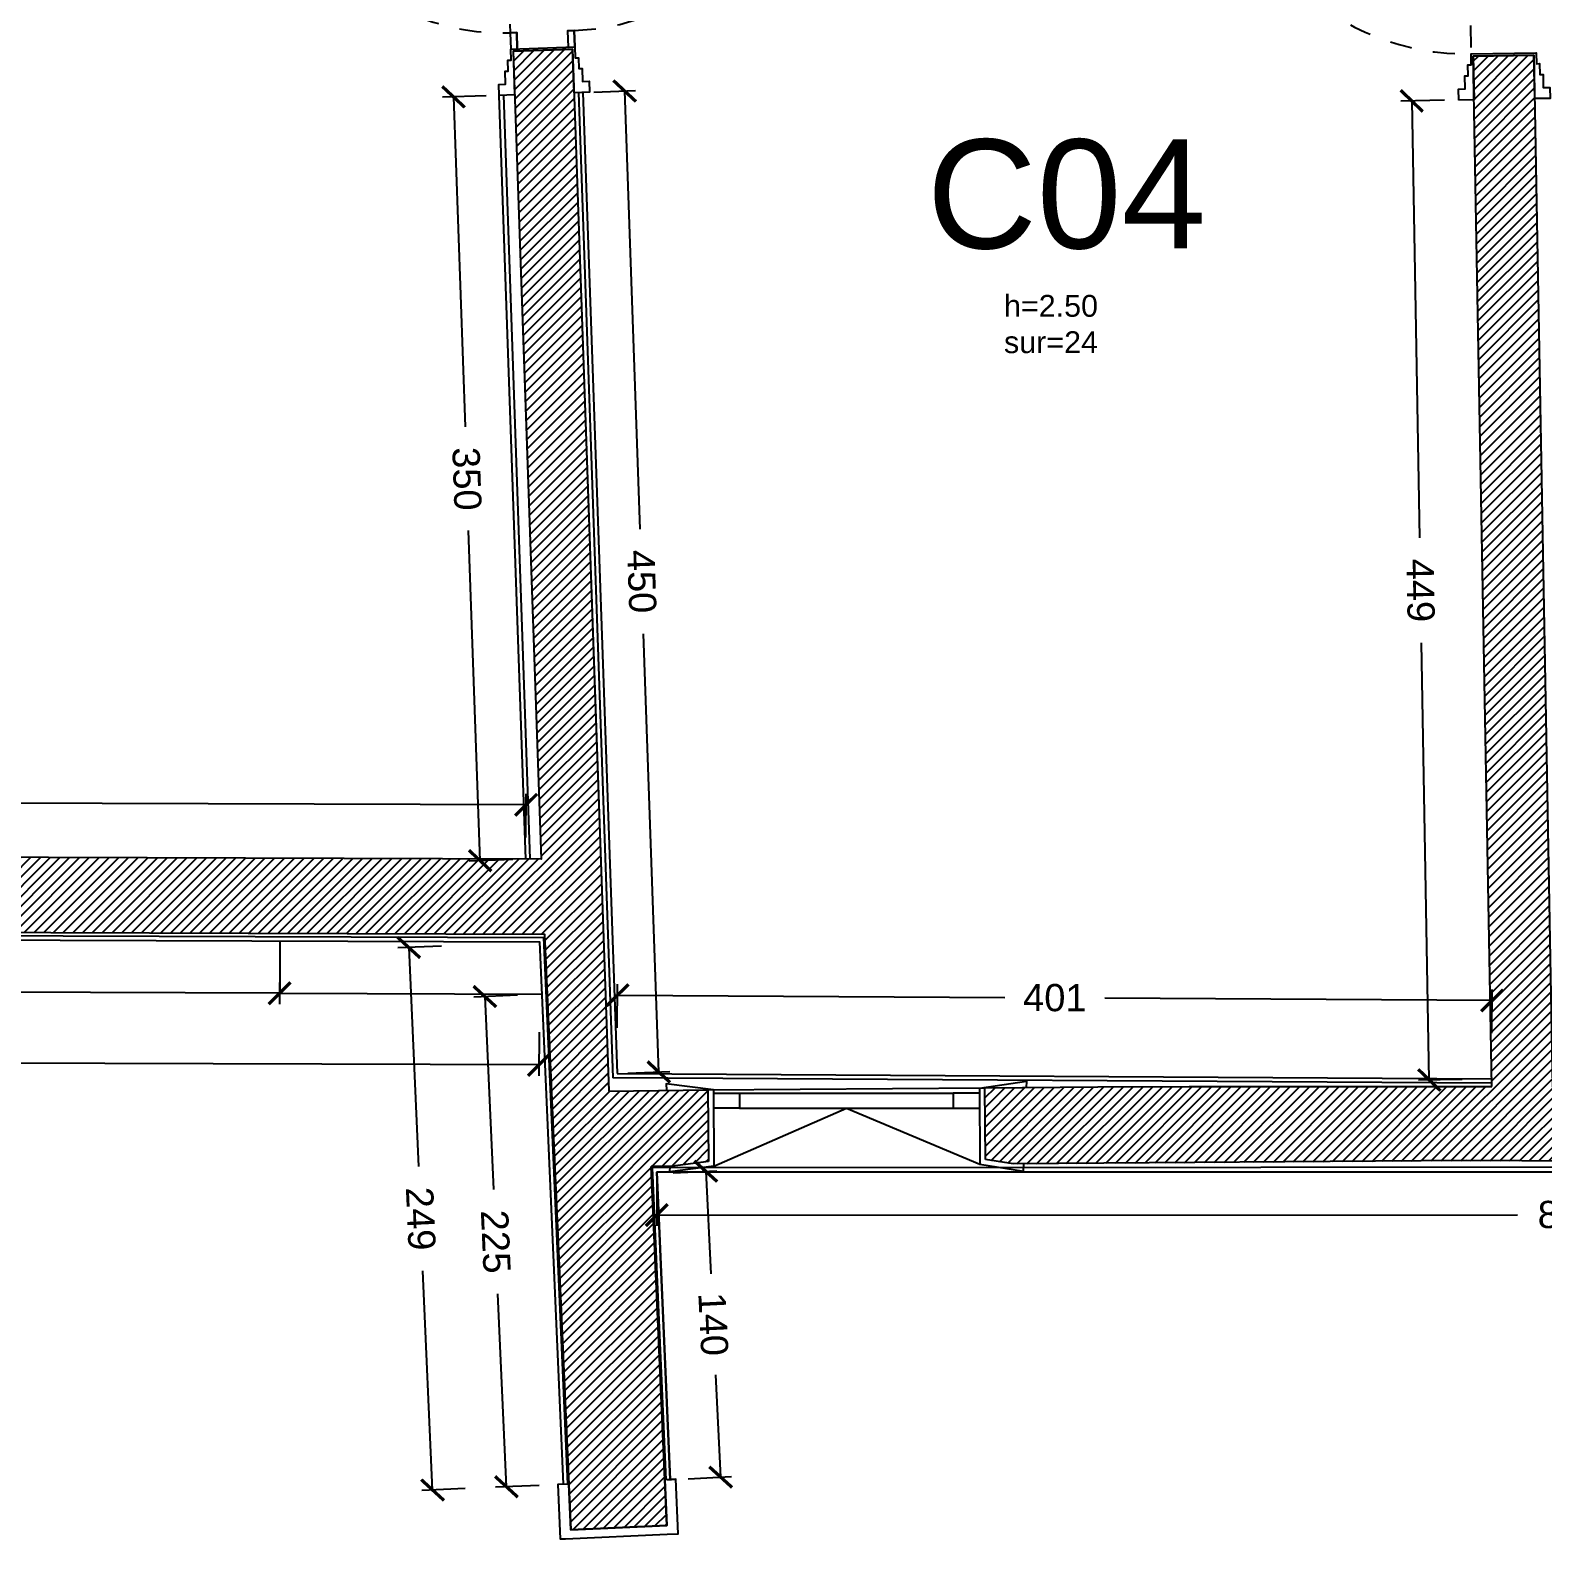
# Model space of a CAD drawing. Header units: millimetres. Extents: x -69 to 235, y 2 to 992.
# Drawn here: x 95.93 to 102.87, y 498.59 to 505.59 of the extents above; entities that cross this region are included whole.
import ezdxf

# ---------------------------------------------------------------- set-up
doc = ezdxf.new("R2010")
doc.units = ezdxf.units.MM
doc.header["$LTSCALE"] = 0.01
doc.linetypes.add('HIDDEN2', pattern=[4.7625, 3.175, -1.5875])
for name, color, linetype in [('ob_A_CONTROPARETI', 10, 'Continuous'), ('ob_A_linea_proiezione', 251, 'HIDDEN2'), ('ob_A_muro', 1, 'Continuous'), ('ob_A_muro_r', 252, 'Continuous'), ('ob_A_simboli', 252, 'Continuous'), ('ob_Q 1_50', 250, 'Continuous'), ('ob_serramento_s', 3, 'Continuous'), ('ob_TXT 1_50', 250, 'Continuous')]:
    doc.layers.add(name, color=color, linetype=linetype)
doc.styles.add('m 1_50', font='arial.ttf', dxfattribs={"height": 0.125})
doc.styles.get("Standard").update_dxf_attribs({"font": 'arial.ttf'})
doc.styles.add('Testo L', font='arial.ttf', dxfattribs={"height": 2.5})
doc.dimstyles.new('m 1_50 cm', dxfattribs={"dimtxt": 0.1, "dimasz": 0.1, "dimexe": 0.05, "dimexo": 0.05, "dimgap": 0.1, "dimtad": 0, "dimdec": 1, "dimlfac": 100, "dimrnd": 1, "dimdsep": 46, "dimtxsty": 'm 1_50', "dimblk": 'ARCHTICK', "dimcen": 0.2, "dimadec": 0, "dimazin": 0, "dimtfac": 1, "dimtdec": 1, "dimtofl": 0, "dimtmove": 0, "dimatfit": 3, "dimldrblk": 'DOT', "dimfxl": 0.15, "dimfxlon": 1, "dimtolj": 1, "dimtzin": 0, "dimarcsym": 0})

# ---------------------------------------------------------------- blocks, each defined once
blk = doc.blocks.new('_ARCHTICK')
at = {"color": 0, "linetype": 'ByBlock', "const_width": 0.15}
blk.add_lwpolyline([(-0.5, -0.5), (0.5, 0.5)], dxfattribs=at)
blk = doc.blocks.new('*D205')
at = {"layer": 'Defpoints', "color": 0, "transparency": 16777216}
for p in [(98.0174, 501.1596), (98.2778, 501.1711), (98.3767, 498.9235)]:
    blk.add_point(p, dxfattribs=at)
at = {"layer": 'ob_Q 1_50', "color": 0, "lineweight": -2, "transparency": 16777216}
for p, q in [((98.1672, 501.1662), (97.9674, 501.1574)), ((98.0174, 501.1596), (98.0563, 500.2752)), ((98.1162, 498.9121), (98.0773, 499.7964)), ((98.2661, 498.9186), (98.0663, 498.9099))]:
    blk.add_line(p, q, dxfattribs=at)
at = {"layer": 'ob_Q 1_50', "color": 0, "lineweight": -2, "transparency": 16777216, "xscale": 0.1, "yscale": 0.1, "zscale": 0.1}
for p, rotation in [((98.0174, 501.1596), 92.51902871080763), ((98.1162, 498.9121), 272.5190287108076)]:
    blk.add_blockref('_ARCHTICK', p, dxfattribs=dict(at, rotation=rotation))
at = {"layer": 'ob_Q 1_50', "color": 0, "transparency": 16777216, "insert": (98.0668, 500.0358), "char_height": 0.125, "attachment_point": 5, "rotation": 272.51903, "style": 'm 1_50'}
blk.add_mtext('\\A1;225', dxfattribs=at)
blk = doc.blocks.new('_Dot')
at = {"color": 0, "linetype": 'ByBlock', "lineweight": -2}
blk.add_line((-0.5, 0), (-1, 0), dxfattribs=at)
at = {"color": 0, "linetype": 'ByBlock', "const_width": 0.5}
blk.add_lwpolyline([(-0.25, 0, 1), (0.25, 0, 1)], format="xyb", close=True, dxfattribs=at)
blk = doc.blocks.new('*D206')
at = {"layer": 'Defpoints', "color": 0, "transparency": 16777216}
for p in [(98.2673, 501.4111), (97.6683, 501.3847), (98.3767, 498.9235)]:
    blk.add_point(p, dxfattribs=at)
at = {"layer": 'ob_Q 1_50', "color": 0, "lineweight": -2, "transparency": 16777216}
for p, q in [((97.8181, 501.3913), (97.6183, 501.3825)), ((97.6683, 501.3847), (97.7125, 500.38)), ((97.7777, 498.8972), (97.7335, 499.9019)), ((97.9275, 498.9038), (97.7277, 498.895))]:
    blk.add_line(p, q, dxfattribs=at)
at = {"layer": 'ob_Q 1_50', "color": 0, "lineweight": -2, "transparency": 16777216, "xscale": 0.1, "yscale": 0.1, "zscale": 0.1}
for p, rotation in [((97.6683, 501.3847), 92.51902871080753), ((97.7777, 498.8972), 272.5190287108076)]:
    blk.add_blockref('_ARCHTICK', p, dxfattribs=dict(at, rotation=rotation))
at = {"layer": 'ob_Q 1_50', "color": 0, "transparency": 16777216, "insert": (97.723, 500.141), "char_height": 0.125, "attachment_point": 5, "rotation": 272.51903, "style": 'm 1_50'}
blk.add_mtext('\\A1;249', dxfattribs=at)
blk = doc.blocks.new('*D207')
at = {"layer": 'Defpoints', "color": 0, "transparency": 16777216}
for p in [(90.7943, 501.4358), (98.2673, 501.4111), (98.2654, 500.8461)]:
    blk.add_point(p, dxfattribs=at)
at = {"layer": 'ob_Q 1_50', "color": 0, "lineweight": -2, "transparency": 16777216}
for p, q in [((90.7929, 501.0208), (90.7923, 500.8208)), ((98.2659, 500.9961), (98.2653, 500.7961)), ((90.7924, 500.8708), (94.2914, 500.8592)), ((98.2654, 500.8461), (94.7665, 500.8577))]:
    blk.add_line(p, q, dxfattribs=at)
at = {"layer": 'ob_Q 1_50', "color": 0, "lineweight": -2, "transparency": 16777216, "xscale": 0.1, "yscale": 0.1, "zscale": 0.1}
for p, rotation in [((90.7924, 500.8708), 179.8107041629833), ((98.2654, 500.8461), 359.8107041629834)]:
    blk.add_blockref('_ARCHTICK', p, dxfattribs=dict(at, rotation=rotation))
at = {"layer": 'ob_Q 1_50', "color": 0, "transparency": 16777216, "insert": (94.5289, 500.8585), "char_height": 0.125, "attachment_point": 5, "rotation": 359.8107, "style": 'm 1_50'}
blk.add_mtext('\\A1;747', dxfattribs=at)
blk = doc.blocks.new('*D208')
at = {"layer": 'Defpoints', "color": 0, "transparency": 16777216}
for p in [(90.7943, 501.4358), (97.0773, 501.415), (97.0765, 501.175)]:
    blk.add_point(p, dxfattribs=at)
at = {"layer": 'ob_Q 1_50', "color": 0, "lineweight": -2, "transparency": 16777216}
for p, q in [((90.794, 501.3458), (90.7934, 501.1458)), ((97.077, 501.325), (97.0763, 501.125)), ((90.7935, 501.1958), (93.6965, 501.1862)), ((97.0765, 501.175), (94.1736, 501.1846))]:
    blk.add_line(p, q, dxfattribs=at)
at = {"layer": 'ob_Q 1_50', "color": 0, "lineweight": -2, "transparency": 16777216, "xscale": 0.1, "yscale": 0.1, "zscale": 0.1}
for p, rotation in [((90.7935, 501.1958), 179.8107041629862), ((97.0765, 501.175), 359.8107041629863)]:
    blk.add_blockref('_ARCHTICK', p, dxfattribs=dict(at, rotation=rotation))
at = {"layer": 'ob_Q 1_50', "color": 0, "transparency": 16777216, "insert": (93.935, 501.1854), "char_height": 0.125, "attachment_point": 5, "rotation": 359.8107, "style": 'm 1_50'}
blk.add_mtext('\\A1;628', dxfattribs=at)
blk = doc.blocks.new('*D214')
at = {"layer": 'Defpoints', "color": 0, "transparency": 16777216}
for p in [(98.2063, 502.0385), (92.1756, 501.8098), (98.2055, 501.7898)]:
    blk.add_point(p, dxfattribs=at)
at = {"layer": 'ob_Q 1_50', "color": 0, "lineweight": -2, "transparency": 16777216}
for p, q in [((92.1759, 501.9084), (92.1765, 502.1084)), ((92.1764, 502.0584), (94.9529, 502.0493)), ((98.2063, 502.0385), (95.4298, 502.0477)), ((98.2059, 501.8885), (98.2065, 502.0885))]:
    blk.add_line(p, q, dxfattribs=at)
at = {"layer": 'ob_Q 1_50', "color": 0, "lineweight": -2, "transparency": 16777216, "xscale": 0.1, "yscale": 0.1, "zscale": 0.1}
for p, rotation in [((92.1764, 502.0584), 179.8107041629784), ((98.2063, 502.0385), 359.8107041629784)]:
    blk.add_blockref('_ARCHTICK', p, dxfattribs=dict(at, rotation=rotation))
at = {"layer": 'ob_Q 1_50', "color": 0, "transparency": 16777216, "insert": (95.1914, 502.0485), "char_height": 0.125, "attachment_point": 5, "rotation": 359.8107, "style": 'm 1_50'}
blk.add_mtext('\\A1;603', dxfattribs=at)
blk = doc.blocks.new('*D217')
at = {"layer": 'Defpoints', "color": 0, "transparency": 16777216}
for p in [(97.8737, 505.2843), (98.0836, 505.2916), (98.2055, 501.7898)]:
    blk.add_point(p, dxfattribs=at)
at = {"layer": 'ob_Q 1_50', "color": 0, "lineweight": -2, "transparency": 16777216}
for p, q in [((98.0236, 505.2895), (97.8238, 505.2825)), ((97.8737, 505.2843), (97.9264, 503.7711)), ((97.9957, 501.7825), (97.943, 503.2957)), ((98.1456, 501.7877), (97.9457, 501.7808))]:
    blk.add_line(p, q, dxfattribs=at)
at = {"layer": 'ob_Q 1_50', "color": 0, "lineweight": -2, "transparency": 16777216, "xscale": 0.1, "yscale": 0.1, "zscale": 0.1}
for p, rotation in [((97.8737, 505.2843), 91.99425233293934), ((97.9957, 501.7825), 271.9942523329393)]:
    blk.add_blockref('_ARCHTICK', p, dxfattribs=dict(at, rotation=rotation))
at = {"layer": 'ob_Q 1_50', "color": 0, "transparency": 16777216, "insert": (97.9347, 503.5334), "char_height": 0.125, "attachment_point": 5, "rotation": 271.99425, "style": 'm 1_50'}
blk.add_mtext('\\A1;350', dxfattribs=at)
blk = doc.blocks.new('*D219')
at = {"layer": 'Defpoints', "color": 0, "transparency": 16777216}
for p in [(102.6356, 501.1415), (98.6234, 500.807), (102.6333, 500.7822)]:
    blk.add_point(p, dxfattribs=at)
at = {"layer": 'ob_Q 1_50', "color": 0, "lineweight": -2, "transparency": 16777216}
for p, q in [((98.6247, 501.0162), (98.6259, 501.2162)), ((102.6346, 500.9915), (102.6359, 501.1915)), ((98.6256, 501.1662), (100.4021, 501.1553)), ((102.6356, 501.1415), (100.8591, 501.1524))]:
    blk.add_line(p, q, dxfattribs=at)
at = {"layer": 'ob_Q 1_50', "color": 0, "lineweight": -2, "transparency": 16777216, "xscale": 0.1, "yscale": 0.1, "zscale": 0.1}
for p, rotation in [((98.6256, 501.1662), 179.6459077462274), ((102.6356, 501.1415), 359.6459077462274)]:
    blk.add_blockref('_ARCHTICK', p, dxfattribs=dict(at, rotation=rotation))
at = {"layer": 'ob_Q 1_50', "color": 0, "transparency": 16777216, "insert": (100.6306, 501.1539), "char_height": 0.125, "attachment_point": 5, "rotation": 359.64591, "style": 'm 1_50'}
blk.add_mtext('\\A1;401', dxfattribs=at)
blk = doc.blocks.new('*D220')
at = {"layer": 'Defpoints', "color": 0, "transparency": 16777216}
for p in [(98.4668, 505.3049), (98.6582, 505.3116), (98.6234, 500.807)]:
    blk.add_point(p, dxfattribs=at)
at = {"layer": 'ob_Q 1_50', "color": 0, "lineweight": -2, "transparency": 16777216}
for p, q in [((98.5168, 505.3067), (98.7081, 505.3133)), ((98.6582, 505.3116), (98.7281, 503.3029)), ((98.8148, 500.8137), (98.7448, 502.8224)), ((98.6734, 500.8088), (98.8648, 500.8154))]:
    blk.add_line(p, q, dxfattribs=at)
at = {"layer": 'ob_Q 1_50', "color": 0, "lineweight": -2, "transparency": 16777216, "xscale": 0.1, "yscale": 0.1, "zscale": 0.1}
for p, rotation in [((98.6582, 505.3116), 91.99425233293739), ((98.8148, 500.8137), 271.9942523329374)]:
    blk.add_blockref('_ARCHTICK', p, dxfattribs=dict(at, rotation=rotation))
at = {"layer": 'ob_Q 1_50', "color": 0, "transparency": 16777216, "insert": (98.7365, 503.0626), "char_height": 0.125, "attachment_point": 5, "rotation": 271.99425, "style": 'm 1_50'}
blk.add_mtext('\\A1;450', dxfattribs=at)
blk = doc.blocks.new('*D221')
at = {"layer": 'Defpoints', "color": 0, "transparency": 16777216}
for p in [(102.5525, 505.2715), (102.3475, 500.7771), (102.6333, 500.7822)]:
    blk.add_point(p, dxfattribs=at)
at = {"layer": 'ob_Q 1_50', "color": 0, "lineweight": -2, "transparency": 16777216}
for p, q in [((102.4166, 505.269), (102.2167, 505.2654)), ((102.2667, 505.2663), (102.3027, 503.2624)), ((102.3475, 500.7771), (102.3114, 502.781)), ((102.4975, 500.7798), (102.2975, 500.7762))]:
    blk.add_line(p, q, dxfattribs=at)
at = {"layer": 'ob_Q 1_50', "color": 0, "lineweight": -2, "transparency": 16777216, "xscale": 0.1, "yscale": 0.1, "zscale": 0.1}
for p, rotation in [((102.2667, 505.2663), 91.03194040406763), ((102.3475, 500.7771), 271.0319404040676)]:
    blk.add_blockref('_ARCHTICK', p, dxfattribs=dict(at, rotation=rotation))
at = {"layer": 'ob_Q 1_50', "color": 0, "transparency": 16777216, "insert": (102.3071, 503.0217), "char_height": 0.125, "attachment_point": 5, "rotation": 271.03194, "style": 'm 1_50'}
blk.add_mtext('\\A1;449', dxfattribs=at)
blk = doc.blocks.new('*D255')
at = {"layer": 'Defpoints', "color": 0, "transparency": 16777216}
for p in [(98.8052, 500.3547), (107.1747, 500.3582), (107.1748, 500.1613)]:
    blk.add_point(p, dxfattribs=at)
at = {"layer": 'ob_Q 1_50', "color": 0, "lineweight": -2, "transparency": 16777216}
for p, q in [((98.8053, 500.3047), (98.8053, 500.1079)), ((107.1747, 500.3082), (107.1748, 500.1113)), ((98.8053, 500.1579), (102.7519, 500.1595)), ((107.1748, 500.1613), (103.2282, 500.1597))]:
    blk.add_line(p, q, dxfattribs=at)
at = {"layer": 'ob_Q 1_50', "color": 0, "lineweight": -2, "transparency": 16777216, "xscale": 0.1, "yscale": 0.1, "zscale": 0.1}
for p, rotation in [((98.8053, 500.1579), 180.0237530216119), ((107.1748, 500.1613), 0.02375302161183492)]:
    blk.add_blockref('_ARCHTICK', p, dxfattribs=dict(at, rotation=rotation))
at = {"layer": 'ob_Q 1_50', "color": 0, "transparency": 16777216, "insert": (102.9901, 500.1596), "char_height": 0.125, "attachment_point": 5, "rotation": 0.02375, "style": 'm 1_50'}
blk.add_mtext('\\A1;837', dxfattribs=at)
blk = doc.blocks.new('*D258')
at = {"layer": 'Defpoints', "color": 0, "transparency": 16777216}
for p in [(98.8052, 500.3475), (98.8736, 498.9454), (99.0986, 498.9563)]:
    blk.add_point(p, dxfattribs=at)
at = {"layer": 'ob_Q 1_50', "color": 0, "lineweight": -2, "transparency": 16777216}
for p, q in [((98.8804, 500.3512), (99.0802, 500.3609)), ((99.0302, 500.3585), (99.0531, 499.8891)), ((99.0986, 498.9563), (99.0757, 499.4257)), ((98.9488, 498.949), (99.1485, 498.9588))]:
    blk.add_line(p, q, dxfattribs=at)
at = {"layer": 'ob_Q 1_50', "color": 0, "lineweight": -2, "transparency": 16777216, "xscale": 0.1, "yscale": 0.1, "zscale": 0.1}
for p, rotation in [((99.0302, 500.3585), 92.79199097087618), ((99.0986, 498.9563), 272.7919909708762)]:
    blk.add_blockref('_ARCHTICK', p, dxfattribs=dict(at, rotation=rotation))
at = {"layer": 'ob_Q 1_50', "color": 0, "transparency": 16777216, "insert": (99.0644, 499.6574), "char_height": 0.125, "attachment_point": 5, "rotation": 272.79199, "style": 'm 1_50'}
blk.add_mtext('\\A1;140', dxfattribs=at)

msp = doc.modelspace()

# ---------------------------------------------------------------- hatches: boundary and pattern name
at = {"layer": 'ob_A_muro_r'}
h = msp.add_hatch(dxfattribs=at)
h.set_pattern_fill('ANSI31', color=256, scale=0.01)
h.paths.add_polyline_path([(101.4929, 507.8167), (100.6381, 507.8142), (100.6359, 508.1609), (100.0466, 508.1611), (100.0481, 507.8122), (99.5483, 507.8138), (99.5467, 507.3597), (100.2378, 507.3548), (101.4967, 507.3656)])
h.paths.add_polyline_path([(100.5337, 507.8164), (100.1486, 507.8164), (100.1486, 508.066), (100.5337, 508.066)], flags=16)
h.paths.add_polyline_path([(102.8434, 507.8317), (102.4427, 507.8322), (102.4517, 507.3817), (102.5144, 507.3824), (102.5282, 506.6213), (102.8068, 506.6263), (102.7932, 507.3802), (102.8472, 507.379)])
h.paths.add_polyline_path([(105.5395, 507.8602), (105.3396, 507.8568), (104.0163, 507.8395), (103.7933, 507.8398), (103.7972, 507.3876), (104.0163, 507.3886), (105.3396, 507.4059), (105.5433, 507.4095)])
h.paths.add_polyline_path([(107.0073, 507.8754), (106.4893, 507.8758), (106.4983, 507.4245), (106.6886, 507.4303), (106.7019, 506.7671), (106.9419, 506.7719), (106.9379, 506.9718), (106.9639, 506.9723), (106.9565, 507.4421), (107.0052, 507.4413)])
h.paths.add_polyline_path([(110.1228, 507.8631), (109.2368, 507.856), (107.9339, 507.8667), (107.9318, 507.4262), (109.235, 507.4051), (110.1226, 507.4131)])
h.paths.add_polyline_path([(111.4587, 507.8729), (111.0728, 507.8781), (111.0646, 507.4001), (111.1348, 507.3978), (111.1214, 506.7609), (111.3614, 506.7559), (111.3754, 507.4238), (111.4526, 507.4195)])
h.paths.add_polyline_path([(115.2682, 507.8343), (114.577, 507.8392), (114.577, 508.1541), (112.8452, 508.1541), (112.8452, 507.8541), (112.4028, 507.8601), (112.3999, 507.4056), (113.2815, 507.3973), (113.2763, 507.2799), (114.3271, 507.2729), (114.3271, 507.3807), (115.2742, 507.3907)])
h.paths.add_polyline_path([(112.9452, 507.7791), (112.9452, 508.0541), (114.477, 508.0541), (114.477, 507.7661), (113.2875, 507.7744)], flags=16)
h.paths.add_polyline_path([(118.7274, 507.7582), (116.796, 507.8237), (116.2128, 507.8277), (116.2215, 507.4007), (116.3383, 507.402), (116.3383, 506.7343), (116.7895, 506.7343), (116.7894, 507.5384), (118.499, 507.4762), (118.7236, 507.476)])
h.paths.add_polyline_path([(122.0256, 507.6945), (121.4432, 507.7141), (119.7224, 507.7418), (119.7206, 507.4566), (121.4606, 507.4171), (121.3585, 502.048), (120.9888, 502.0559), (120.9867, 501.9559), (121.3566, 501.9481), (121.353, 501.7562), (121.4529, 501.7543), (121.5605, 507.4138), (122.0158, 507.4007)])
h.paths.add_polyline_path([(116.7896, 505.2943), (116.7396, 505.2943), (116.7396, 505.4943), (116.3383, 505.4943), (116.3383, 502.3314), (116.1237, 502.3319), (116.1245, 502.2362), (116.3351, 502.2362), (116.3351, 501.7675), (116.7897, 501.7675), (116.7897, 502.0451), (120.1569, 501.9736), (120.159, 502.0735), (116.7896, 502.1452)])
h.paths.add_polyline_path([(107.1999, 500.7729), (107.0617, 500.7729), (106.9897, 505.3325), (106.9706, 505.3321), (106.9666, 505.5321), (106.7267, 505.5273), (106.8221, 500.7557), (106.5482, 500.7576), (106.5475, 500.4051), (107.213, 500.4116)])
h.paths.add_polyline_path([(105.6794, 500.7552), (103.9401, 500.7562), (102.9128, 500.7449), (102.8275, 505.4765), (102.5489, 505.4715), (102.634, 500.7469), (101.2463, 500.7469), (100.8272, 500.7455), (100.3098, 500.7414), (100.3122, 500.4127), (100.4397, 500.3924), (102.5172, 500.4072), (104.0277, 500.4024), (105.5505, 500.4147), (105.6788, 500.4137)])
h.paths.add_polyline_path([(99.0399, 500.7314), (98.5862, 500.7258), (98.4199, 505.5034), (98.1466, 505.4939), (98.2756, 501.7896), (90.5956, 501.815), (90.5944, 501.4714), (98.291, 501.446), (98.4112, 498.7148), (98.8518, 498.7348), (98.7793, 500.3805), (98.8663, 500.3812), (99.0422, 500.4036)])
h = msp.add_hatch(dxfattribs=at)
h.set_pattern_fill('ANSI31', color=256, scale=0.01)
h.paths.add_polyline_path([(111.2846, 499.2189), (110.8146, 499.2189), (110.8146, 498.9038), (105.4648, 498.9356), (105.4619, 498.5824), (110.9501, 498.55), (110.9501, 498.5229), (110.97, 498.5229), (110.97, 498.4645), (111.2859, 498.4645)])
h.paths.add_polyline_path([(104.1933, 498.9429), (103.6023, 498.9471), (103.5934, 498.3969), (103.8668, 498.3921), (103.8703, 498.5921), (104.192, 498.5897)])
h.paths.add_polyline_path([(103.8631, 496.7863), (103.8408, 496.7863), (103.8493, 497.3122), (103.5759, 497.317), (103.568, 496.8271), (101.2534, 496.8323), (100.6187, 496.8317), (100.6182, 496.5583), (101.8483, 496.5564), (101.8458, 495.7522), (101.4958, 495.7522), (101.4958, 495.6522), (101.8455, 495.6522), (101.8425, 494.6901), (100.6925, 494.6946), (100.6955, 495.6522), (100.8758, 495.6522), (100.8758, 495.7522), (100.6958, 495.7522), (100.6965, 495.8343), (100.5965, 495.8343), (100.5921, 494.3077), (103.2436, 494.2681), (103.2622, 494.2271), (103.4415, 494.2277), (103.4419, 494.1111), (103.7745, 494.1111), (103.7745, 494.2596), (103.7745, 494.2962), (103.9545, 494.2967), (103.9509, 494.4962), (103.893, 494.6853), (103.8138, 494.6853), (103.816, 495.1435), (103.8315, 495.1435), (103.8315, 495.3369), (103.5216, 495.3382), (103.5216, 494.6836), (101.9425, 494.6897), (101.9483, 496.5562), (103.5385, 496.5537), (103.5311, 496.0216), (103.8459, 496.0223), (103.8459, 496.2141), (103.8313, 496.2142), (103.8368, 496.5015), (103.8631, 496.5015)])
h.paths.add_polyline_path([(109.358, 496.7811), (109.3301, 496.7811), (109.3302, 496.8165), (109.0511, 496.8171), (109.0511, 496.7982), (106.0156, 496.7997), (106.0156, 496.8178), (105.7328, 496.8171), (105.7328, 496.7992), (105.7328, 496.7859), (105.7049, 496.7859), (105.7049, 496.5004), (105.7328, 496.5004), (105.7328, 496.4871), (105.7328, 496.4692), (106.0156, 496.4685), (106.0156, 496.4866), (109.0442, 496.4876), (109.0442, 496.4679), (109.3301, 496.4685), (109.3301, 496.5022), (109.358, 496.5022)])
h.paths.add_polyline_path([(111.2892, 496.8816), (110.9978, 496.8816), (110.9979, 496.7811), (110.97, 496.7811), (110.97, 496.5022), (110.9979, 496.5022), (110.9979, 496.3867), (111.2902, 496.3867)])
h.paths.add_polyline_path([(111.2934, 494.8065), (110.97, 494.8065), (110.97, 494.7454), (110.9501, 494.7453), (110.9501, 494.7332), (109.3301, 494.7268), (109.3301, 494.7413), (105.6928, 494.7323), (105.6919, 494.517), (105.6965, 494.3022), (105.8721, 494.3058), (105.8721, 494.2598), (105.8721, 494.1111), (106.2047, 494.1111), (106.205, 494.2277), (106.3844, 494.2271), (106.3943, 494.249), (107.1368, 494.2263), (107.9058, 494.2215), (108.7641, 494.2204), (108.7641, 494.1783), (108.9338, 494.2202), (108.9338, 494.4104), (110.1891, 494.4104), (110.1891, 494.2187), (110.3588, 494.1783), (110.3588, 494.2184), (110.6318, 494.2181), (110.9143, 494.2241), (110.9283, 493.8043), (111.2955, 493.8095)])
h.paths.add_polyline_path([(99.1768, 496.5606), (99.3782, 496.5603), (99.3787, 496.8337), (98.9354, 496.8344), (98.9046, 497.5348), (98.464, 497.5159), (98.5811, 494.8545), (95.1871, 494.7916), (91.107, 494.7229), (91.1089, 494.3027), (93.6285, 494.3044), (94.9802, 494.3102), (97.3486, 494.3132), (98.5098, 494.3145), (98.5172, 493.6108), (98.7182, 493.6118), (98.7182, 494.3102), (99.3165, 494.3088), (99.3201, 494.72), (99.2118, 494.72)])
h.paths.add_polyline_path([(98.6845, 492.3493), (98.5199, 492.3467), (98.5376, 491.6705), (98.5513, 489.3224), (98.5449, 488.9887), (98.7067, 488.9884)])
edge = h.paths.add_edge_path()
edge.add_arc((111.1731, 491.8368), 0.1547, 0, 360)
edge = h.paths.add_edge_path()
edge.add_arc((111.2194, 489.6305), 0.1547, 0, 360)

# ---------------------------------------------------------------- linework, layer by layer
at = {"layer": 'ob_A_CONTROPARETI'}
for p, q in [((98.2055, 501.7898), (98.0836, 505.2916)), ((98.2255, 501.7905), (98.1036, 505.2923)), ((98.4468, 505.3042), (98.6041, 500.7871)), ((98.4668, 505.3049), (98.6234, 500.807)), ((98.6234, 500.807), (102.6333, 500.7822)), ((99.0399, 500.7314), (100.3098, 500.7414))]:
    msp.add_line(p, q, dxfattribs=at)
for points in [[(90.7943, 501.4358), (98.2673, 501.4111), (98.3767, 498.9235)], [(90.7944, 501.4558), (98.2864, 501.431), (98.3967, 498.9244)], [(97.0773, 501.415), (97.0773, 501.175), (98.2778, 501.1711)], [(102.6337, 500.7622), (98.6041, 500.7871)], [(107.1547, 500.4112), (107.1547, 500.3782), (98.7843, 500.3747), (98.8473, 498.9442)], [(107.1747, 500.4112), (107.1747, 500.3582), (98.8052, 500.3547), (98.8673, 498.9451)], [(98.8673, 498.9451), (98.8052, 500.3547), (103.5552, 500.3567)]]:
    msp.add_lwpolyline(points, dxfattribs=at)
at = {"layer": 'ob_A_linea_proiezione'}
for points in [[(98.0974, 506.6179), (98.1336, 505.5785)], [(102.5183, 506.6111), (102.5387, 505.4813)]]:
    msp.add_lwpolyline(points, dxfattribs=at)
for centre, radius, start, end in [((98.3907, 506.6281), 1.0401, 271.99425, 1.99425), ((98.0974, 506.6179), 1.0401, 181.99425, 271.99425), ((102.5183, 506.6111), 1.13, 181.03194, 271.05319)]:
    msp.add_arc(centre, radius, start, end, dxfattribs=at)
at = {"layer": 'ob_A_muro'}
for p, q in [((98.4199, 505.5034), (98.5862, 500.7258)), ((102.5489, 505.4715), (102.8275, 505.4765)), ((102.634, 500.7469), (102.5489, 505.4715)), ((102.8275, 505.4765), (102.9128, 500.7449)), ((98.5862, 500.7258), (99.0399, 500.7314)), ((99.0399, 500.7314), (99.0422, 500.4036)), ((100.3098, 500.7414), (100.8272, 500.7455)), ((100.3122, 500.4127), (100.3098, 500.7414)), ((100.8272, 500.7455), (101.2463, 500.7469)), ((101.2463, 500.7469), (102.634, 500.7469)), ((98.8663, 500.3812), (98.7793, 500.3805)), ((99.0422, 500.4036), (98.8663, 500.3812)), ((100.4397, 500.3924), (100.3122, 500.4127)), ((102.5172, 500.4072), (100.4397, 500.3924)), ((104.0277, 500.4024), (102.5172, 500.4072))]:
    msp.add_line(p, q, dxfattribs=at)
for points in [[(98.1466, 505.4939), (98.2756, 501.7896), (90.5956, 501.815)], [(98.1466, 505.4939), (98.4199, 505.5034)], [(90.5944, 501.4714), (98.291, 501.446), (98.4112, 498.7148), (98.8518, 498.7348), (98.7793, 500.3805)]]:
    msp.add_lwpolyline(points, dxfattribs=at)
at = {"layer": 'ob_A_simboli'}
for p, q in [((99.0673, 500.3826), (99.6749, 500.6473)), ((99.6749, 500.6473), (100.2873, 500.3913))]:
    msp.add_line(p, q, dxfattribs=at)
at = {"layer": 'ob_serramento_s'}
for points in [[(98.1336, 505.5785), (98.1636, 505.5795), (98.1662, 505.5046)], [(98.3969, 505.5877), (98.4269, 505.5887), (98.4295, 505.5137)], [(100.2848, 500.7403), (100.2848, 500.7403), (100.5, 500.7717), (100.4989, 500.7417)], [(99.0649, 500.7316), (99.0649, 500.7316), (98.8492, 500.7599), (98.8508, 500.73)], [(99.0649, 500.7316), (99.0673, 500.3826), (98.8661, 500.3556), (98.8663, 500.3812)], [(99.0649, 500.7316), (99.0673, 500.3826)], [(99.0649, 500.7165), (99.1849, 500.7165), (99.1849, 500.6472), (99.0655, 500.6472)], [(99.1849, 500.7165), (100.165, 500.7166)], [(100.285, 500.7166), (100.165, 500.7166), (100.165, 500.6473), (100.2844, 500.6473)], [(100.2848, 500.7403), (100.2873, 500.3913), (100.4864, 500.3596), (100.4883, 500.3927)], [(99.1849, 500.6472), (100.165, 500.6473)], [(98.855, 498.9446), (98.8923, 498.9462)]]:
    msp.add_lwpolyline(points, dxfattribs=at)
for points in [[(98.1636, 505.5795), (98.1336, 505.5785), (98.1362, 505.5035), (98.1662, 505.5046)], [(98.4269, 505.5887), (98.3969, 505.5877), (98.3995, 505.5127), (98.4295, 505.5137)], [(98.0836, 505.2916), (98.0819, 505.3415), (98.1118, 505.3426), (98.1097, 505.4026), (98.1247, 505.4031), (98.123, 505.453), (98.138, 505.4536), (98.1362, 505.5035), (98.4295, 505.5137), (98.4295, 505.5137), (98.4312, 505.4638), (98.4462, 505.4643), (98.448, 505.4143), (98.463, 505.4149), (98.4651, 505.3549), (98.495, 505.3559), (98.4968, 505.306), (98.4268, 505.3035), (98.4199, 505.5034), (98.1466, 505.4939), (98.1536, 505.294)], [(102.4825, 505.2702), (102.4816, 505.3202), (102.5116, 505.3208), (102.5105, 505.3807), (102.5255, 505.381), (102.5246, 505.431), (102.5396, 505.4313), (102.5387, 505.4813), (102.8374, 505.4867), (102.8374, 505.4867), (102.8383, 505.4367), (102.8533, 505.437), (102.8542, 505.387), (102.8692, 505.3873), (102.8702, 505.3273), (102.9002, 505.3278), (102.9011, 505.2778), (102.8311, 505.2766), (102.8275, 505.4765), (102.5489, 505.4715), (102.5525, 505.2715)], [(98.8923, 498.9462), (98.8923, 498.9462), (98.8423, 498.944), (98.8518, 498.7348), (98.4112, 498.7148), (98.4017, 498.9246), (98.3518, 498.9224), (98.3627, 498.6726), (98.3878, 498.6737), (98.8536, 498.6943), (98.9033, 498.6964)]]:
    msp.add_lwpolyline(points, close=True, dxfattribs=at)

# ---------------------------------------------------------------- texts
at = {"layer": 'ob_Q 1_50', "insert": (100.3975, 504.3765), "char_height": 0.1, "width": 0.441415, "attachment_point": 1, "style": 'Testo L'}
msp.add_mtext('h=2.50\\Psur=24', dxfattribs=at)
at = {"layer": 'ob_TXT 1_50', "insert": (100.0437, 505.0897), "char_height": 0.5, "attachment_point": 1}
msp.add_mtext_dynamic_manual_height_columns('C04', width=1.827294, gutter_width=12.5, heights=[0.3992], dxfattribs=at)

# ---------------------------------------------------------------- dimensions: what is measured, and where the dimension line sits
at = {"layer": 'ob_Q 1_50'}
for p1, p2, distance, picture, middle in [((98.2055, 501.7898), (98.0836, 505.2916), 0.21, '*D217', (97.9347, 503.5334)), ((98.6234, 500.807), (98.4668, 505.3049), -0.1915, '*D220', (98.7365, 503.0626)), ((102.5525, 505.2715), (102.6333, 500.7822), -0.2859, '*D221', (102.3071, 503.0217)), ((92.1756, 501.8098), (98.2055, 501.7898), 0.2487, '*D214', (95.1914, 502.0485)), ((90.7943, 501.4358), (98.2673, 501.4111), -0.565, '*D207', (94.5289, 500.8585)), ((90.7943, 501.4358), (97.0773, 501.415), -0.24, '*D208', (93.935, 501.1854)), ((98.3767, 498.9235), (98.2673, 501.4111), 0.5996, '*D206', (97.723, 500.141)), ((98.3767, 498.9235), (98.2778, 501.1711), 0.2607, '*D205', (98.0668, 500.0358)), ((98.6234, 500.807), (102.6333, 500.7822), 0.3592, '*D219', (100.6306, 501.1539)), ((98.80523, 500.35472), (107.17472, 500.35819), -0.19685, '*D255', (102.99006, 500.1596)), ((98.8052, 500.3475), (98.8736, 498.9454), 0.2252, '*D258', (99.0644, 499.6574))]:
    dim = msp.add_aligned_dim(p1=p1, p2=p2, distance=distance, dimstyle='m 1_50 cm', dxfattribs=at)
    dim.commit()
    dim.dimension.update_dxf_attribs({"geometry": picture, "text_midpoint": middle})

doc.saveas('drawing.dxf')
